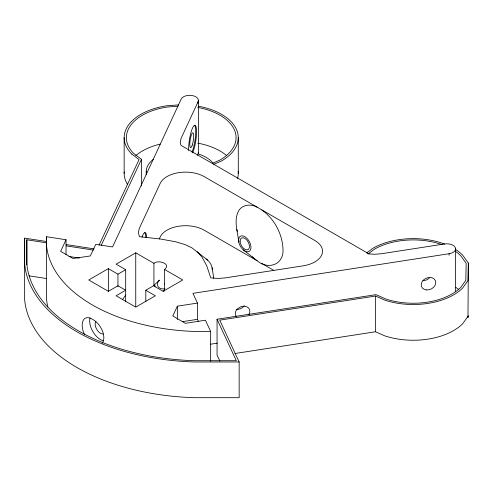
<?xml version="1.0" encoding="UTF-8"?>
<svg xmlns="http://www.w3.org/2000/svg" width="493" height="493" viewBox="0 0 493 493"><rect width="100%" height="100%" fill="white"/><g stroke="black" fill="none" stroke-linecap="round" stroke-linejoin="round"><path stroke-width="0.74" d="M24.65 238.131L24.65 263.965A179.397 103.573 0 0 0 194.415 361.973L239.154 361.973L239.154 397.697L194.415 397.697A179.397 103.573 0 0 1 24.65 299.682L24.65 238.131L46.539 241.521M46.49 242.821L26.838 239.777L26.838 263.897A177.209 102.31 0 0 0 194.532 360.71L236.301 360.71L217.056 319.248L375.993 294.66L385.803 299.004A54.859 31.669 0 0 0 460.739 287.413L465.817 280.338L466.156 263.299L460.739 255.744A54.859 31.669 0 0 0 455.859 251.646M66.031 254.524L66.031 239.752L46.527 236.732L46.527 245.44A157.495 90.928 0 0 0 195.561 331.487L210.647 331.487L210.647 361.338M455.624 249.526A57.065 32.945 0 0 1 462.65 255.109L468.35 263.052L467.999 280.591L462.65 288.054A57.065 32.945 0 0 1 384.7 300.108L375.518 296.04L219.736 320.142L239.154 361.973M125.69 301.852L125.69 269.702L116.102 264.168L135.748 252.829L153.933 263.33L153.921 285.385L155.387 286.23M449.068 255.245L449.123 253.722A8.751 5.053 0 0 0 455.31 247.535A8.751 5.053 0 0 0 444.594 243.961L381.157 253.778L374.366 254.289L367.568 253.778M197.958 103.185L198.118 101.663A8.751 5.053 0 0 0 191.931 95.476A8.751 5.053 0 0 0 181.214 99.05L112.577 246.95L95.734 244.343L90.342 255.953L73.019 258.505L60.645 251.356L66.031 239.752M99.05 245.163L139.075 159.572L131.804 154.099M101.238 245.329L141.485 159.313L133.714 153.465A54.859 31.669 0 0 1 167.022 107.036L177.961 106.205M198.118 101.663L181.122 138.286L180.228 142.206L180.937 145.324L368.967 253.883M197.28 155.264L197.927 153.878L198.722 154.062A34.997 20.207 0 0 1 213.099 163.22M159.239 239.025L160.207 236.942A26.246 15.154 0 0 1 178.762 226.225A26.246 15.154 0 0 1 204.12 230.151L257.136 260.76C268.174 270.096 284.11 264.914 282.994 248.897C282.138 231.895 272.321 215.09 257.136 207.177L204.12 176.568A26.246 15.154 0 0 0 178.762 172.642A26.246 15.154 0 0 0 160.207 183.359L139.285 228.438L138.391 232.357L139.285 236.283L139.581 236.689L160.342 238.988L175.249 241.699L184.783 244.485L191.691 247.677L207.726 260.156M198.414 321.387L197.459 319.328L197.459 303.078L177.351 306.184L172.821 315.945L185.313 323.334L205.415 320.222L210.647 331.487M122.51 299.621L125.69 295.03M153.921 285.385L159.436 280.135A7.549 5.491 -18.6 0 0 158.037 286.501A7.549 5.491 -18.6 0 0 164.952 288.812M366.743 252.903L372.881 248.287A57.065 32.945 0 0 1 444.735 244.109M368.598 253.587L374.446 249.187A54.859 31.669 0 0 1 442.098 244.651M164.594 290.796L164.582 269.474C171.724 263.749 158.173 259.454 153.933 263.33M125.69 269.702L117.956 274.17L108.368 268.63L88.728 279.975L108.368 291.314L117.956 285.78L125.69 290.241L116.102 295.782L135.748 307.121L155.387 295.782L145.799 290.241L145.799 301.722M145.799 290.241L153.533 285.78L163.121 291.314L182.767 279.975L164.582 269.474M212.508 163.343L220.007 160.022A54.859 31.669 0 0 0 197.705 107.425M213.87 164.335L221.567 160.921A57.065 32.945 0 0 0 198.241 106.186M449.123 253.722L192.948 293.353L197.459 303.078M182.496 321.646L197.459 319.328M210.437 344.225L217.284 343.165M234.933 353.512L375.518 331.764L384.7 335.832A57.065 32.945 0 0 0 462.65 323.772L468.35 315.828L467.98 317.461L468.35 263.052M178.589 104.886L166.449 105.81A57.065 32.945 0 0 0 131.804 154.099M66.161 244.553L94.089 248.873M66.148 245.859L93.362 250.068M69.002 256.465L79.398 258.067M29.105 275.852L46.49 278.539M257.136 207.177C251.356 203.911 243.265 204.318 239.123 209.993C233.158 219.89 237.706 231.667 238.815 242.205M261.838 209.889L314.854 240.498A26.246 15.154 0 0 1 321.646 255.14A26.246 15.154 0 0 1 303.084 265.85L225.011 277.929L218.22 278.446L211.423 277.929L210.714 277.762L206.74 265.776L202.044 257.167L197.212 251.664M261.838 263.472L273.763 270.355M163.121 290.697L164.101 291.264M243.191 249.785L257.136 260.76M252.206 256.773L253.402 258.036M219.946 361.19L217.056 354.972L217.056 319.248M236.776 229.239L237.392 231.322M212.101 267.736L213.74 278.181M164.619 283.42L164.625 283.906M455.606 248.842L455.606 291.708M375.518 296.04L375.518 331.764M238.285 137.627L238.285 173.351M198.42 100.356L198.42 153.939A8.751 5.053 0 0 0 198.118 152.627M177.351 306.184L177.351 319.482M141.485 159.313L141.485 185.91M135.748 252.829L135.748 306.406M124.156 137.627L124.156 173.351M117.956 274.17L117.956 286.415M108.368 268.63L108.368 291.597M46.527 236.732L46.527 299.023A157.495 90.928 0 0 0 47.87 307.04M26.838 239.777L26.838 264.858M146.316 174.855A34.997 20.207 0 0 1 146.439 171.089M103.148 334.001A7.549 4.357 60 0 1 96.708 329.306A7.549 4.357 60 0 1 95.858 321.374M206.123 258.991A8.751 5.053 60 0 1 212.31 269.702M141.996 237.115A15.314 3.241 -81.2 0 1 146.704 237.601M144.732 232.702A15.314 3.235 -81.2 0 1 145.854 237.478M248.879 314.571A7.549 5.953 -24.9 0 0 248.349 307.817A7.549 5.953 -24.9 0 0 240.676 306.806L237.41 308.908A7.549 5.953 -24.9 0 0 236.252 316.524M429.348 277.99A7.549 5.953 -24.9 0 1 422.926 280.696M244.232 305.802A7.549 5.953 -24.9 0 1 236.375 309.438M102.31 343.159A15.32 9.299 57.3 0 0 102.31 330.637A15.32 9.299 57.3 0 0 92.438 319.261A15.32 8.369 62.5 0 0 83.138 320.512A15.32 8.369 62.5 0 0 84.574 334.772M103.283 340.817A15.314 8.843 60 0 1 92.826 331.542A15.314 8.843 60 0 1 90.022 317.849M194.55 125.358A15.314 3.235 -81.2 0 1 195.456 136.666A15.314 3.235 -81.2 0 1 192.005 152.164M188.665 150.464A15.314 3.235 -81.2 0 1 192.252 128.655A15.314 3.235 -81.2 0 1 196.553 131.274A15.314 3.235 -81.2 0 1 192.597 152.848M146.439 173.826A34.997 20.207 0 0 1 153.452 159.264M127.465 184.4A57.065 32.945 0 0 1 124.211 171.921M238.162 171.207A57.065 32.945 0 0 1 237.62 178.367M455.859 287.364A54.859 31.669 0 0 1 458.718 289.601M135.735 155.646A54.859 31.669 0 0 1 160.231 144.092M197.705 143.143A54.859 31.669 0 0 1 226.164 155.19M238.606 240.233A8.751 5.053 60 0 0 247.887 251.781A8.751 5.053 60 0 0 247.887 239.407A8.751 5.053 60 0 0 238.606 240.233M240.073 241.083A6.674 3.852 60 0 0 247.153 249.889A6.674 3.852 60 0 0 247.153 240.455A6.674 3.852 60 0 0 240.073 241.083M426.611 289.946A7.549 5.953 -24.9 0 0 435.541 281.016A7.549 5.953 -24.9 0 0 423.345 280.141A7.549 5.953 -24.9 0 0 426.611 289.946M192.252 145.09A7.549 1.596 -81.2 0 0 193.133 132.894A7.549 1.596 -81.2 0 0 189.86 142.705A7.549 1.596 -81.2 0 0 192.252 145.09"/></g></svg>
